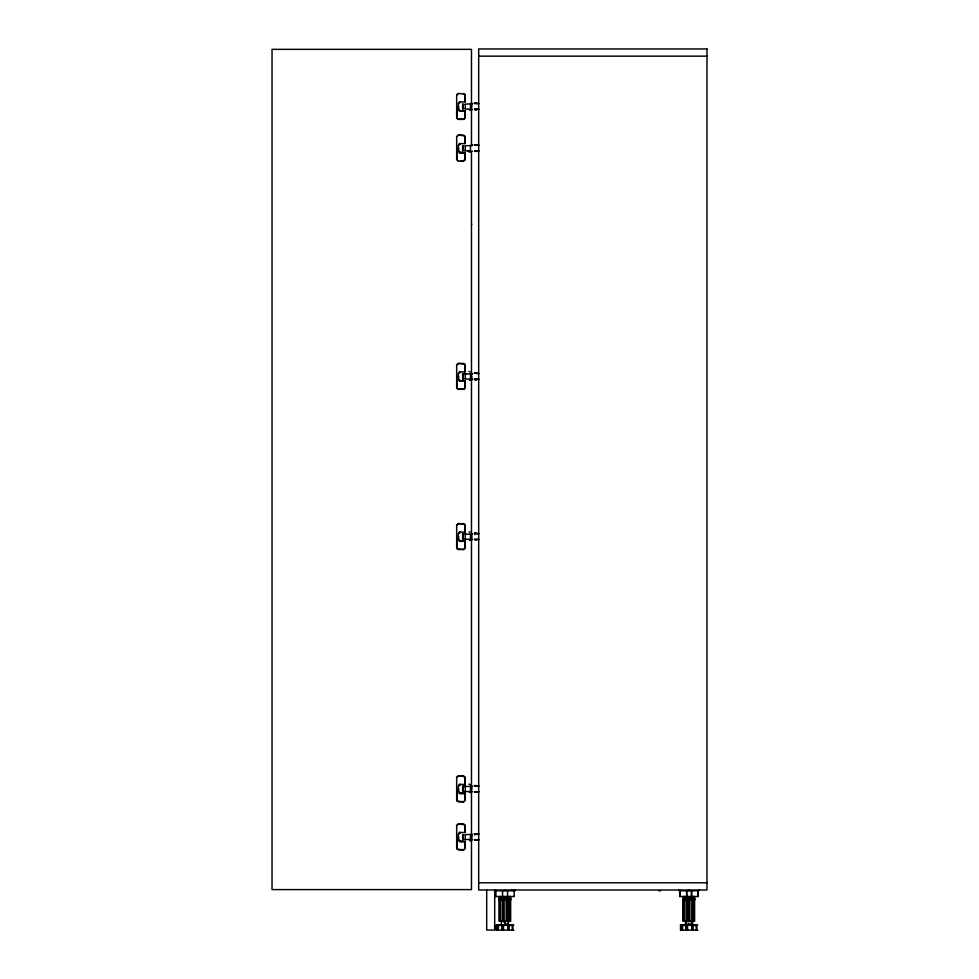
<?xml version="1.0" encoding="UTF-8"?>
<svg xmlns="http://www.w3.org/2000/svg" width="979" height="979" viewBox="0 0 979 979"><rect width="100%" height="100%" fill="white"/><g stroke="black" fill="none" stroke-linecap="round" stroke-linejoin="round"><path stroke-width="1.47" d="M514.22 896.519L495.558 896.519L495.423 889.997L496.169 890.768M496.5 930.05L496.5 925.449M497.503 930.05L497.503 925.449M501.028 896.519L501.028 899.738M502.9 896.519L502.9 921.239L507.611 925.069L508.603 921.239L508.652 896.519M504.821 898.967L504.821 896.519M504.895 896.519L504.821 921.239M507.024 899.738L507.024 921.239L507.024 896.519L507.098 898.967M508.97 896.519L508.97 921.239M509.19 930.05L509.19 925.449M512.262 930.05L512.262 925.449M679.879 896.519L679.879 890.768M680.699 930.05L680.699 925.449M694.613 896.519L694.613 921.239L683.281 921.239L683.281 899.738M683.281 896.519L683.281 921.239M683.709 921.239L683.709 899.738M684.945 896.519L684.945 921.239M685.153 896.519L685.153 899.738M686.781 921.239L686.781 896.519M691.113 898.967L691.113 896.519L691.113 921.239M692.642 921.239L692.642 896.519M692.961 921.239L692.961 896.519M693.866 896.519L693.866 921.239M696.204 930.05L696.204 925.449M472.282 103.896L471.364 103.493M472.282 145.541L471.364 145.137L472.404 145.541M472.282 373.831L471.964 373.415M472.282 534.032L471.364 533.628L472.282 533.616M472.282 786.345L471.364 785.941M472.282 834.402L471.364 833.998M468.292 150.448C468.953 151.268 468.292 152.871 468.464 150.766M472.367 791.693L471.486 792.06M472.367 839.749L471.486 840.117M463.618 93.507L465.16 95.061L465.209 101.938L464.719 94.229L458.527 93.409L456.667 94.951L456.655 117.786L458.453 119.438L463.789 119.352L465.172 117.786L465.221 110.908L460.314 110.811L458.808 109.415M456.728 136.742L458.05 135.2L463.618 135.163L465.16 136.717L464.866 143.619L464.719 135.873L458.527 135.053L456.667 136.607L456.679 159.565L458.453 161.094L463.789 161.009L465.172 159.442L465.221 152.565L460.314 152.467L458.808 151.06M456.728 365.02L458.527 363.344L463.789 363.442L465.16 364.996L464.866 371.91L464.719 364.164L458.05 363.478L456.667 364.886L456.679 387.843L458.453 389.373L463.789 389.299L465.172 387.733L465.221 380.855L460.314 380.745L458.808 379.35M456.728 525.221L458.05 523.679L463.618 523.643L465.16 525.197L464.866 532.111L464.719 524.365L458.527 523.545L456.667 525.087L456.679 548.044L458.453 549.574L463.789 549.5L465.172 547.922L465.221 541.057L460.314 540.946L458.808 539.551M456.728 777.534L458.05 775.992L463.618 775.955L465.16 777.51L464.866 784.424L464.719 776.677L458.527 775.857L456.667 777.399L456.679 800.357L458.453 801.887L463.789 801.813L465.172 800.247L465.221 793.369L460.314 793.259L458.808 791.864M456.728 825.603L458.527 823.914L463.789 824.012L465.16 825.578L464.866 832.48L464.719 824.734L458.05 824.061L456.667 825.468L456.679 848.426L458.453 849.956L463.789 849.87L465.172 848.303L465.221 841.426L460.314 841.328L458.808 839.921M471.45 834.402L471.976 839.713M468.794 151.133L467.938 151.145M458.674 108.693L458.71 106.246M458.674 150.35L458.71 147.89M458.71 376.181L458.674 378.702M458.71 536.382L458.674 538.903M458.674 791.142L458.71 788.695M458.71 836.751L458.674 839.284M470.434 839.615L470.52 834.402L465.233 834.61L465.294 839.566L470.581 839.456M471.988 145.504L471.486 145.137L472.319 145.137M472.319 533.628L471.486 533.628L471.67 539.356L471.499 534.032M692.594 925.069L692.728 921.239M471.621 106.552L471.56 103.48L472.282 103.48M471.621 376.487L471.682 379.546L472.563 379.534M471.45 373.831L472.404 373.831M471.829 833.998L471.621 837.033M472.294 109.599L471.486 109.599M456.801 107.176L457.071 118.618L463.618 119.352L465.074 117.884L465.221 110.908L460.314 110.811L459.163 109.966M460.84 160.984L464.67 160.348L465.221 152.565L460.314 152.467L459.163 151.623M456.801 377.111L457.071 388.553L463.618 389.287L465.074 387.819L465.221 380.855L460.314 380.745L459.163 379.901M456.801 537.312L457.071 548.754L463.618 549.488L465.074 548.02L465.221 541.057L460.314 540.946L459.163 540.102M456.801 789.625L457.071 801.067L463.618 801.801L465.074 800.332L465.221 793.369L460.314 793.259L459.163 792.415M456.801 837.681L457.071 849.123L463.618 849.858L465.074 848.401L465.221 841.426L460.314 841.328L459.163 840.471M508.223 925.069L508.603 921.239M474.754 534.705L474.925 533.274M474.754 835.087L474.925 833.655M685.165 925.069L685.679 921.239M501.052 925.069L501.566 921.239M471.413 151.243L472.392 151.255M471.413 379.534L472.392 379.534M691.615 921.239L690.844 925.069L688.555 923.148M471.45 103.896L471.67 109.22M458.759 103.786L460.485 101.963L465.209 101.938L465.049 99.772M458.759 145.443L460.485 143.619L465.209 143.595L465.049 141.429M458.759 373.721L460.485 371.898L465.209 371.885L465.049 369.719M458.759 533.922L460.485 532.099L465.209 532.074L465.049 529.908M458.759 786.235L460.485 784.412L465.209 784.399L465.049 782.233M458.759 834.304L460.485 832.48L465.209 832.456L465.049 830.29M689.057 890.768L689.351 889.997M504.993 890.768L505.299 889.997M456.728 95.085L458.05 93.543M698.957 889.997L698.614 890.768L678.936 890.768M471.56 109.599L472.392 109.599M471.56 379.534L471.56 373.427M471.56 539.735L472.392 539.735M514.734 890.768L515.076 889.997M459.53 101.596L458.282 103.603L458.294 109.293L459.518 111.251L465.135 111.214L465.037 113.075M459.53 143.252L458.282 145.259L458.294 150.937L459.518 152.908L465.135 152.859L459.518 152.908M459.53 371.531L458.282 373.537L458.294 379.228L459.518 381.186L465.135 381.149L465.037 383.022M459.53 531.732L458.282 533.739L458.294 539.429L459.518 541.387L465.135 541.35L465.037 543.223M459.53 784.044L458.282 786.051L458.294 791.742L459.518 793.7L465.135 793.663L465.037 795.535M459.53 832.113L458.282 834.108L458.294 839.798L459.518 841.756L465.135 841.72L465.037 843.592M459.212 102.807L460.485 101.963M459.212 144.464L460.485 143.619M459.212 372.742L460.485 371.898M459.212 532.943L460.485 532.099M459.212 785.256L460.485 784.412M459.212 833.325L460.485 832.48M463.826 379.142L462.651 379.142L462.614 373.831L465.098 373.488M465.392 539.331L462.651 539.343L462.614 534.032L465.098 533.69M465.392 791.656L462.651 791.656L462.614 786.357L465.098 786.002M469.504 110.052L470.324 110.04M469.504 792.5L470.324 792.488M470.618 379.974L469.504 379.987L470.214 379.987M470.618 540.175L469.504 540.188L470.214 540.188M474.13 103.187L478.902 103.59M474.13 785.635L478.902 786.051M476.296 379.619L475.304 379.607M475.304 109.672L476.296 109.685M475.733 109.672L474.656 109.672L476.651 109.685M475.304 151.329L476.296 151.329M475.733 151.329L474.656 151.329L476.651 151.329M475.733 379.619L474.656 379.607L476.651 379.619M475.304 792.121L476.296 792.133M475.733 792.133L474.656 792.133L476.651 792.133M475.304 840.19L476.296 840.19M475.733 840.19L474.656 840.19L476.651 840.19M478.902 109.269L474.423 109.269L478.743 109.269M478.902 150.925L474.423 150.913L478.743 150.925M478.902 379.203L474.423 379.203L478.743 379.203M478.902 539.405L474.423 539.405L478.743 539.405M474.937 539.808L476.651 539.821M478.902 791.717L474.423 791.717L478.743 791.717M478.902 839.786L474.423 839.774L478.743 839.786M478.682 56.158L706.973 56.158M476.614 103.187L474.68 103.125L475.61 103.187M474.387 103.59L478.743 103.59M463.887 104.312L462.896 104.312L462.92 108.791L464.022 108.791M476.614 144.843L474.68 144.77L475.61 144.843M478.743 145.247L474.13 144.843L478.902 145.247M463.887 145.957L462.896 145.957L462.92 150.448L465.771 150.448M476.614 373.121L474.68 373.06L475.61 373.121M478.743 373.537L474.13 373.121L478.902 373.537M462.614 373.831L465.796 373.831M465.857 374.247L462.896 374.247L462.92 378.726L464.022 378.726M475.109 379.656L476.247 379.656M476.455 533.322L474.68 533.261L475.61 533.322M478.743 533.726L474.13 533.322L478.902 533.726M462.614 534.032L465.796 534.032M463.887 534.448L462.896 534.448L462.92 538.927L464.022 538.927M476.614 785.635L474.68 785.574L475.61 785.635M474.387 786.051L478.743 786.051M462.614 786.357L465.796 786.345M463.887 786.761L462.896 786.761L462.92 791.24L464.022 791.24M476.614 833.704L475.121 833.704M478.743 834.108L474.13 833.704L478.902 834.108M463.887 834.818L462.896 834.818L462.92 839.309L464.022 839.309M478.682 882.789L706.973 882.789M495.056 890.768L515.076 890.768M658.916 890.804L660.482 890.804M498.752 898.967L511.038 898.967M682.914 898.967L694.992 898.967M683.036 899.738L694.992 899.738M498.752 899.738L511.038 899.738M496.169 925.069L513.889 925.069M680.381 925.069L697.794 925.069M501.334 925.449L496.365 925.449L496.365 930.05M505.14 925.449L501.799 925.449L501.799 930.05M506.657 925.449L513.29 925.449M685.447 925.449L680.576 925.449L680.576 930.05M688.213 925.449L685.9 925.449L685.9 930.05M690.684 925.449L697.207 925.449M496.169 930.05L513.889 930.05M680.381 930.05L697.794 930.05M468.953 371.665L470.079 371.873M468.953 531.854L470.079 532.074M468.953 784.179L470.079 784.387M512.09 889.997L513.718 890.768M458.05 160.972L456.863 159.406L456.801 148.82M679.279 889.997L680.283 890.768M679.45 889.997L679.646 890.768M464.915 152.528L465.037 154.731M686.279 921.239L687.062 925.069M471.621 788.964L471.56 785.941L471.67 791.668M462.614 103.896L462.651 109.195M462.614 145.553L462.651 150.852M462.614 834.414L462.651 839.713M698.125 890.768L698.125 896.519L679.781 896.519L679.781 890.768M698.027 890.768L698.027 896.519M696.84 925.449L696.84 930.05M694.184 896.519L694.184 921.239M693.169 925.449L693.169 930.05M692.055 925.449L692.055 930.05M691.798 925.449L691.798 930.05M688.947 896.519L688.947 921.239M688.873 896.519L688.873 921.239M687.527 925.449L687.527 930.05M686.989 896.519L686.989 921.239M686.585 925.449L686.585 930.05M683.709 896.519L683.648 921.239M682.559 925.449L682.559 930.05M681.69 925.449L681.69 930.05M514.22 890.768L514.122 896.519M512.91 925.449L512.91 930.05M510.659 896.519L510.659 921.239L499.131 921.239L499.131 896.519M510.218 896.519L510.218 921.239M509.9 896.519L509.9 899.738M508.052 925.449L508.052 930.05M507.795 925.449L507.795 930.05M507.563 890.768L507.514 896.519M504.895 922.512L504.895 925.069M503.451 925.449L503.451 930.05M502.692 896.519L502.692 921.239M502.594 890.768L502.545 896.519M502.484 925.449L502.484 930.05M500.82 896.519L500.82 921.239M499.571 896.519L499.571 921.239M498.384 925.449L498.384 930.05M495.668 890.768L495.668 896.519M494.701 889.997L494.701 930.05L486.698 930.05L486.698 889.997M471.597 223.934L471.597 224.84M471.474 102.819L471.474 49.354L272.027 49.354L272.027 889.605L471.474 889.605L471.474 839.187M471.474 108.926L471.474 145.602M471.474 151.708L471.474 373.232M471.474 379.338L471.474 533.641M471.474 539.747L471.474 785.709M471.474 791.827L471.474 833.068M686.683 890.768L686.683 896.519L686.646 890.768M691.529 890.768L691.529 896.519L691.578 890.768M470.52 103.896L470.434 109.195L465.294 109.048L465.233 104.104L470.52 103.896M470.52 145.553L470.434 150.852L465.294 150.705L465.233 145.749L470.52 145.553M470.52 373.831L470.434 379.13L465.294 378.983L465.233 374.039L470.52 373.831M470.52 534.032L470.434 539.331L465.294 539.184L465.233 534.24L470.52 534.032M470.52 786.345L470.434 791.644L465.294 791.497L465.233 786.553L470.52 786.345M470.397 150.754L470.434 150.754M469.639 151.696L470.679 151.684L469.602 151.696M469.639 840.557L470.679 840.545L469.602 840.557M706.973 48.95L478.682 48.95L478.682 889.997L706.973 889.997L706.973 48.95"/></g></svg>
